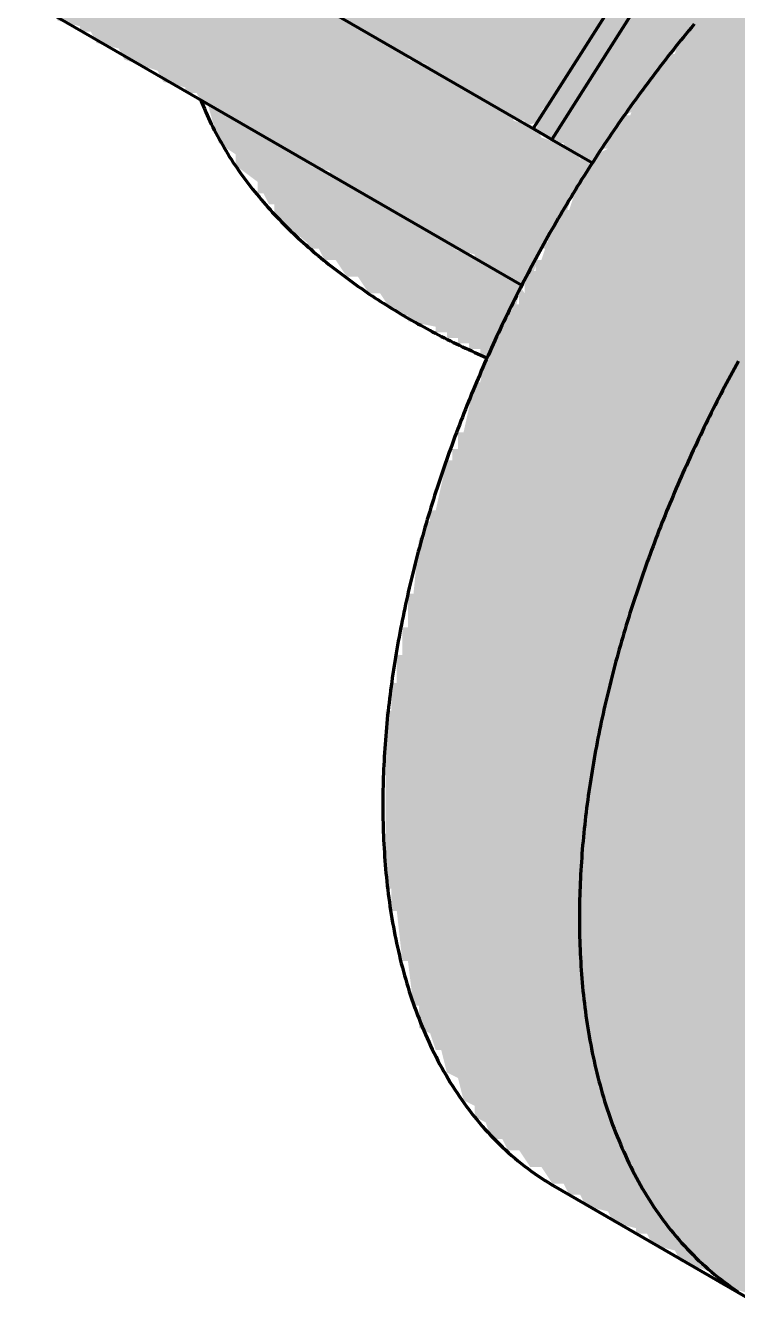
# Model space of a CAD drawing. Header units: millimetres. Extents: x 0 to 420, y 0 to 297.
# Drawn here: x 216.28 to 229.08, y 152.52 to 175.43 of the extents above; entities that cross this region are included whole.
import ezdxf

# ---------------------------------------------------------------- set-up
doc = ezdxf.new("R2010")
doc.units = ezdxf.units.MM
doc.layers.add('01-VISIBLE', color=7, linetype='CONTINUOUS', lineweight=70)
doc.layers.add('13-GRAFICA', color=30, linetype='CONTINUOUS', lineweight=18)

msp = doc.modelspace()

# ---------------------------------------------------------------- hatches: boundary and pattern name
at = {"layer": '13-GRAFICA', "true_color": 0xb21820}
h = msp.add_hatch(color=7, dxfattribs=at)
h.dxf.hatch_style = 1
h.paths.add_polyline_path([(225.256, 187.318), (225.256, 187.218), (225.556, 187.218), (225.556, 187.118), (225.856, 187.118), (225.856, 187.018), (226.756, 186.818), (226.756, 186.718), (227.256, 186.618), (227.256, 186.518), (228.356, 186.418), (228.356, 186.318), (228.956, 186.318), (228.956, 186.218), (229.456, 186.218), (229.456, 185.618), (229.456, 182.318), (229.456, 176.64), (229.056, 176.218), (228.956, 176.218), (228.956, 178.418), (228.456, 178.418), (228.356, 178.118), (228.156, 178.018), (228.056, 177.618), (227.856, 177.518), (227.856, 177.318), (227.756, 177.318), (227.656, 177.018), (227.456, 176.918), (227.356, 176.518), (227.156, 176.418), (227.156, 176.218), (227.056, 176.218), (226.956, 175.918), (226.756, 175.818), (226.656, 175.418), (226.456, 175.318), (226.456, 175.118), (226.356, 175.118), (226.256, 174.818), (226.056, 174.718), (225.956, 174.318), (225.756, 174.218), (225.756, 174.018), (225.556, 173.918), (225.556, 173.718), (225.256, 173.618), (225.256, 173.718), (224.956, 173.793), (224.956, 183.318), (224.956, 187.118), (224.956, 187.318)])
h = msp.add_hatch(color=7, dxfattribs=at)
h.dxf.hatch_style = 1
h.paths.add_polyline_path([(224.856, 173.818), (224.756, 174.018), (224.356, 174.118), (224.256, 174.318), (223.656, 174.518), (223.556, 174.718), (222.956, 174.918), (222.856, 175.118), (222.256, 175.318), (222.156, 175.518), (221.756, 175.618), (221.656, 175.818), (221.656, 185.218), (221.756, 185.218), (221.856, 185.018), (222.056, 185.018), (222.256, 184.718), (222.456, 184.718), (222.556, 184.518), (222.756, 184.518), (222.856, 184.318), (223.056, 184.318), (223.056, 184.218), (223.456, 184.118), (223.556, 183.918), (223.756, 183.918), (223.756, 183.818), (223.956, 183.818), (223.956, 183.718), (224.256, 183.718), (224.256, 183.618), (224.456, 183.618), (224.456, 183.518), (224.656, 183.518), (224.656, 183.418), (224.956, 183.318), (224.956, 173.793)])
h = msp.add_hatch(color=7, dxfattribs=at)
h.dxf.hatch_style = 1
h.paths.add_polyline_path([(209.256, 180.018), (209.056, 180.018), (208.956, 180.218), (208.356, 180.418), (208.256, 180.618), (208.056, 180.618), (208.056, 180.718), (207.856, 180.818), (207.856, 181.718), (207.956, 181.718), (207.956, 182.018), (208.056, 182.018), (208.056, 182.218), (208.156, 182.218), (208.656, 182.818), (208.856, 182.818), (208.856, 182.918), (209.356, 182.918), (209.456, 182.718), (210.056, 182.518), (210.156, 182.318), (210.356, 182.318), (210.356, 182.218), (210.556, 182.218), (210.656, 182.018), (211.256, 181.818), (211.356, 181.618), (211.956, 181.418), (212.056, 181.218), (212.456, 181.118), (212.556, 180.918), (213.156, 180.718), (213.256, 180.518), (213.856, 180.318), (213.956, 180.118), (214.556, 179.918), (214.656, 179.718), (215.056, 179.618), (215.156, 179.418), (215.356, 179.418), (215.356, 179.318), (215.756, 179.218), (215.856, 179.018), (216.456, 178.818), (216.556, 178.618), (217.156, 178.418), (217.256, 178.218), (217.656, 178.118), (217.756, 177.918), (217.956, 177.918), (217.956, 177.818), (218.356, 177.718), (218.456, 177.518), (219.056, 177.318), (219.156, 177.118), (219.756, 176.918), (219.856, 176.718), (220.256, 176.618), (220.356, 176.418), (220.556, 176.418), (220.556, 176.318), (220.956, 176.218), (221.056, 176.018), (221.656, 175.818), (221.756, 175.618), (222.156, 175.518), (222.256, 175.318), (222.856, 175.118), (222.956, 174.918), (223.156, 174.918), (223.156, 174.818), (223.556, 174.718), (223.656, 174.518), (224.256, 174.318), (224.356, 174.118), (224.756, 174.018), (224.856, 173.818), (225.056, 173.818), (225.056, 173.718), (225.456, 173.618), (225.556, 173.418), (226.156, 173.218), (226.256, 173.018), (226.456, 173.018), (226.456, 172.818), (226.256, 172.718), (226.256, 172.518), (226.156, 172.518), (225.956, 171.918), (225.756, 171.818), (225.756, 171.618), (225.656, 171.618), (225.656, 171.418), (225.556, 171.418), (225.356, 170.818), (225.156, 170.718), (225.056, 170.918), (224.656, 171.018), (224.556, 171.218), (224.356, 171.218), (224.356, 171.318), (223.956, 171.418), (223.856, 171.618), (223.256, 171.818), (223.156, 172.018), (222.556, 172.218), (222.456, 172.418), (222.056, 172.518), (221.956, 172.718), (221.756, 172.718), (221.756, 172.818), (221.356, 172.918), (221.256, 173.118), (220.656, 173.318), (220.556, 173.518), (219.956, 173.718), (219.856, 173.918), (219.456, 174.018), (219.356, 174.218), (219.156, 174.218), (219.156, 174.318), (218.756, 174.418), (218.656, 174.618), (218.056, 174.818), (217.956, 175.018), (217.556, 175.118), (217.456, 175.318), (217.256, 175.318), (217.256, 175.418), (216.856, 175.518), (216.756, 175.718), (216.156, 175.918), (216.056, 176.118), (215.456, 176.318), (215.356, 176.518), (214.956, 176.618), (214.856, 176.818), (214.256, 177.018), (214.156, 177.218), (213.556, 177.418), (213.456, 177.618), (212.856, 177.818), (212.756, 178.018), (212.356, 178.118), (212.256, 178.318), (211.656, 178.518), (211.556, 178.718), (210.956, 178.918), (210.856, 179.118), (210.256, 179.318), (210.156, 179.518), (209.756, 179.618), (209.656, 179.818), (209.456, 179.818), (209.456, 179.918), (209.256, 179.918)])
h = msp.add_hatch(color=7, dxfattribs=at)
h.dxf.hatch_style = 1
h.paths.add_polyline_path([(225.756, 173.318), (225.756, 173.418), (225.456, 173.518), (225.556, 173.918), (225.656, 173.918), (225.756, 174.218), (225.956, 174.318), (226.056, 174.718), (226.256, 174.818), (226.256, 175.018), (226.356, 175.018), (226.456, 175.318), (226.656, 175.418), (226.756, 175.818), (226.956, 175.918), (226.956, 176.118), (227.056, 176.118), (227.156, 176.418), (227.356, 176.518), (227.456, 176.918), (227.656, 177.018), (227.656, 177.218), (227.756, 177.218), (227.856, 177.518), (228.056, 177.618), (228.056, 177.818), (228.156, 177.818), (228.156, 178.018), (228.356, 178.118), (228.356, 178.318), (228.456, 178.318), (228.456, 178.418), (228.956, 178.418), (228.956, 176.118), (228.356, 175.618), (228.356, 175.418), (228.056, 175.218), (228.056, 175.018), (227.856, 174.918), (227.856, 174.718), (227.556, 174.518), (227.556, 174.318), (227.256, 174.118), (227.256, 173.918), (227.056, 173.818), (227.056, 173.618), (226.756, 173.418), (226.756, 173.218), (226.656, 173.218), (226.556, 173.018), (226.256, 173.018), (226.256, 173.118), (225.956, 173.218), (225.956, 173.318)])
at = {"layer": '13-GRAFICA', "true_color": 0x202020}
h = msp.add_hatch(color=7, dxfattribs=at)
h.dxf.hatch_style = 1
h.paths.add_polyline_path([(223.156, 158.618), (223.056, 158.618), (222.956, 159.518), (222.856, 159.518), (222.856, 159.918), (222.756, 159.918), (222.756, 163.118), (222.856, 163.118), (222.856, 163.618), (222.956, 163.618), (222.956, 164.118), (223.056, 164.118), (223.056, 164.618), (223.156, 164.618), (223.156, 165.218), (223.256, 165.218), (223.356, 166.218), (223.456, 166.218), (223.456, 166.518), (223.556, 166.518), (223.556, 166.718), (223.656, 166.718), (223.856, 167.618), (223.956, 167.618), (223.956, 167.818), (224.056, 167.818), (224.056, 168.118), (224.156, 168.118), (224.356, 169.018), (224.456, 169.018), (224.556, 169.518), (224.656, 169.518), (224.856, 170.118), (225.056, 170.218), (225.056, 170.418), (225.156, 170.418), (225.156, 170.618), (225.256, 170.618), (225.256, 170.818), (225.356, 170.818), (225.356, 171.018), (225.456, 171.018), (225.456, 171.218), (225.556, 171.218), (225.756, 171.818), (225.956, 171.918), (225.956, 172.118), (226.056, 172.118), (226.256, 172.718), (226.456, 172.818), (226.456, 173.018), (226.556, 173.018), (226.556, 173.118), (226.756, 173.218), (226.756, 173.418), (227.056, 173.618), (227.056, 173.818), (227.156, 173.818), (227.256, 174.118), (227.556, 174.318), (227.556, 174.518), (227.856, 174.718), (227.856, 174.918), (227.956, 174.918), (228.056, 175.218), (228.356, 175.418), (228.356, 175.618), (228.456, 175.618), (229.256, 176.451), (229.256, 162.418), (229.256, 159.918), (229.256, 152.651), (228.756, 152.818), (228.656, 153.018), (228.056, 153.218), (227.956, 153.418), (227.556, 153.518), (227.456, 153.718), (227.256, 153.718), (227.256, 153.818), (226.856, 153.918), (226.756, 154.118), (226.356, 154.218), (226.256, 154.418), (226.056, 154.418), (225.956, 154.618), (225.756, 154.618), (225.556, 154.918), (225.356, 154.918), (225.156, 155.218), (224.956, 155.218), (224.856, 155.418), (224.656, 155.418), (224.556, 155.718), (224.356, 155.818), (224.356, 156.018), (224.156, 156.118), (224.056, 156.518), (223.856, 156.618), (223.756, 157.018), (223.656, 157.018), (223.556, 157.318), (223.356, 157.418), (223.356, 157.818), (223.256, 157.818)])
at = {"layer": '13-GRAFICA', "true_color": 0xffd200}
h = msp.add_hatch(color=7, dxfattribs=at)
h.dxf.hatch_style = 1
h.paths.add_polyline_path([(220.456, 172.418), (220.456, 172.618), (220.056, 172.918), (220.056, 173.118), (219.756, 173.318), (219.556, 174.018), (219.856, 173.918), (219.956, 173.718), (220.556, 173.518), (220.656, 173.318), (221.256, 173.118), (221.356, 172.918), (221.956, 172.718), (222.056, 172.518), (222.456, 172.418), (222.556, 172.218), (223.156, 172.018), (223.256, 171.818), (223.856, 171.618), (223.956, 171.418), (224.556, 171.218), (224.656, 171.018), (225.056, 170.918), (225.256, 170.618), (225.156, 170.618), (225.056, 170.218), (224.856, 170.118), (224.656, 169.518), (224.456, 169.518), (224.456, 169.618), (224.256, 169.618), (224.256, 169.718), (224.056, 169.718), (224.056, 169.818), (223.856, 169.818), (223.856, 169.918), (223.656, 169.918), (223.656, 170.018), (223.156, 170.118), (223.156, 170.218), (222.856, 170.318), (222.656, 170.618), (222.456, 170.618), (222.256, 170.918), (222.056, 170.918), (221.856, 171.218), (221.656, 171.218), (221.556, 171.418), (221.356, 171.418), (221.356, 171.518), (220.756, 172.018), (220.756, 172.218), (220.656, 172.218), (220.556, 172.418)])

# ---------------------------------------------------------------- linework, layer by layer
at = {"layer": '01-VISIBLE'}
for p, q in [((208.069, 180.657), (225.203, 170.765)), ((216.835, 178.529), (225.408, 173.579)), ((228.456, 178.37), (225.408, 173.579)), ((228.875, 178.308), (225.744, 173.385)), ((225.408, 173.579), (225.744, 173.385)), ((225.744, 173.385), (226.473, 172.964)), ((225.811, 154.559), (229.347, 152.518))]:
    msp.add_line(p, q, dxfattribs=at)
for points in [[(228.303, 175.454), (228.255, 175.397), (228.208, 175.339), (228.16, 175.281), (228.113, 175.224), (228.065, 175.165), (228.018, 175.107), (227.971, 175.049), (227.925, 174.99), (227.878, 174.932), (227.832, 174.873), (227.786, 174.814), (227.74, 174.755), (227.694, 174.696), (227.649, 174.636), (227.603, 174.577), (227.558, 174.517), (227.513, 174.457), (227.468, 174.397), (227.423, 174.337), (227.379, 174.277), (227.335, 174.217), (227.29, 174.156), (227.246, 174.096), (227.203, 174.035), (227.159, 173.974), (227.116, 173.913), (227.072, 173.852), (227.029, 173.791), (226.986, 173.729), (226.944, 173.668), (226.901, 173.606), (226.859, 173.545), (226.817, 173.483), (226.775, 173.421), (226.733, 173.359), (226.691, 173.297), (226.65, 173.234), (226.609, 173.172), (226.567, 173.109), (226.527, 173.046), (226.486, 172.984), (226.445, 172.921), (226.405, 172.858), (226.365, 172.794), (226.325, 172.731), (226.285, 172.668), (226.245, 172.604), (226.206, 172.541), (226.167, 172.477), (226.128, 172.413), (226.089, 172.349), (226.05, 172.285), (226.012, 172.221), (225.973, 172.156), (225.935, 172.092), (225.897, 172.027), (225.86, 171.963), (225.822, 171.898), (225.785, 171.833), (225.747, 171.768), (225.71, 171.703), (225.674, 171.638), (225.637, 171.573), (225.6, 171.507), (225.564, 171.442), (225.528, 171.376), (225.492, 171.311), (225.457, 171.245), (225.421, 171.179), (225.386, 171.113), (225.351, 171.047), (225.316, 170.981), (225.281, 170.914), (225.246, 170.848), (225.212, 170.781), (225.178, 170.715), (225.144, 170.648), (225.11, 170.581), (225.077, 170.514), (225.043, 170.447), (225.01, 170.38), (224.977, 170.313), (224.944, 170.246), (224.912, 170.178), (224.879, 170.111), (224.847, 170.043), (224.815, 169.976), (224.783, 169.908), (224.752, 169.84), (224.72, 169.772), (224.689, 169.704), (224.658, 169.636), (224.627, 169.568), (224.597, 169.499), (224.566, 169.431), (224.536, 169.362), (224.506, 169.294), (224.476, 169.225), (224.447, 169.156), (224.417, 169.088), (224.388, 169.019), (224.359, 168.95), (224.33, 168.88), (224.302, 168.811), (224.274, 168.742), (224.245, 168.673), (224.218, 168.603), (224.19, 168.534), (224.162, 168.464), (224.135, 168.394), (224.108, 168.324), (224.081, 168.255), (224.055, 168.185), (224.028, 168.115), (224.002, 168.044), (223.976, 167.974), (223.95, 167.904), (223.925, 167.833), (223.9, 167.763), (223.875, 167.693), (223.85, 167.622), (223.825, 167.551), (223.801, 167.48), (223.777, 167.41), (223.753, 167.339), (223.729, 167.268), (223.705, 167.197), (223.682, 167.125), (223.659, 167.054), (223.636, 166.983), (223.614, 166.911), (223.592, 166.84), (223.569, 166.769), (223.548, 166.697), (223.526, 166.625), (223.505, 166.553), (223.484, 166.482), (223.463, 166.41), (223.442, 166.338), (223.422, 166.266), (223.401, 166.194), (223.382, 166.122), (223.362, 166.049), (223.343, 165.977), (223.323, 165.905), (223.305, 165.832), (223.286, 165.76), (223.268, 165.687), (223.249, 165.615), (223.232, 165.542), (223.214, 165.469), (223.197, 165.396), (223.18, 165.323), (223.163, 165.25), (223.146, 165.177), (223.13, 165.104), (223.114, 165.031), (223.098, 164.958), (223.083, 164.885), (223.068, 164.811), (223.053, 164.738), (223.038, 164.665), (223.024, 164.591), (223.01, 164.518), (222.996, 164.444), (222.983, 164.37), (222.969, 164.297), (222.956, 164.223), (222.944, 164.149), (222.932, 164.075), (222.92, 164.002), (222.908, 163.928), (222.896, 163.854), (222.885, 163.78), (222.874, 163.706), (222.864, 163.631), (222.854, 163.557), (222.844, 163.483), (222.834, 163.409), (222.825, 163.335), (222.816, 163.26), (222.808, 163.186), (222.799, 163.111), (222.791, 163.037), (222.784, 162.963), (222.776, 162.888), (222.769, 162.813), (222.763, 162.739), (222.757, 162.664), (222.751, 162.59), (222.745, 162.515), (222.74, 162.44), (222.735, 162.366), (222.73, 162.291), (222.726, 162.216), (222.722, 162.141), (222.719, 162.067), (222.716, 161.992), (222.713, 161.917), (222.711, 161.842), (222.709, 161.767), (222.707, 161.693), (222.706, 161.618), (222.705, 161.543), (222.705, 161.468), (222.705, 161.393), (222.705, 161.318), (222.706, 161.243), (222.707, 161.169), (222.709, 161.094), (222.711, 161.019), (222.713, 160.944), (222.716, 160.869), (222.719, 160.795), (222.723, 160.72), (222.727, 160.645), (222.732, 160.57), (222.737, 160.496), (222.742, 160.421), (222.748, 160.346), (222.754, 160.272), (222.761, 160.197), (222.769, 160.123), (222.776, 160.048), (222.785, 159.974), (222.793, 159.9), (222.802, 159.825), (222.812, 159.751), (222.822, 159.677), (222.833, 159.603), (222.844, 159.529), (222.856, 159.455), (222.868, 159.381), (222.881, 159.307), (222.894, 159.233), (222.908, 159.16), (222.922, 159.086), (222.937, 159.013), (222.952, 158.94), (222.968, 158.867), (222.985, 158.794), (223.002, 158.721), (223.019, 158.648), (223.037, 158.575), (223.056, 158.503), (223.076, 158.431), (223.095, 158.358), (223.116, 158.286), (223.137, 158.215), (223.159, 158.143), (223.181, 158.072), (223.204, 158), (223.228, 157.929), (223.252, 157.859), (223.277, 157.788), (223.303, 157.718), (223.329, 157.647), (223.356, 157.578), (223.383, 157.508), (223.411, 157.439), (223.44, 157.37), (223.47, 157.301), (223.5, 157.232), (223.531, 157.164), (223.563, 157.096), (223.595, 157.029), (223.628, 156.962), (223.662, 156.895), (223.696, 156.828), (223.731, 156.762), (223.767, 156.697), (223.804, 156.631), (223.841, 156.566), (223.88, 156.502), (223.918, 156.438), (223.958, 156.375), (223.998, 156.312), (224.04, 156.249), (224.081, 156.187), (224.124, 156.125), (224.167, 156.064), (224.212, 156.004), (224.256, 155.944), (224.302, 155.885), (224.349, 155.826), (224.396, 155.768), (224.444, 155.711), (224.492, 155.654), (224.542, 155.598), (224.592, 155.542), (224.643, 155.487), (224.695, 155.433), (224.747, 155.38), (224.801, 155.327), (224.855, 155.275), (224.909, 155.224), (224.965, 155.174), (225.021, 155.124), (225.078, 155.076), (225.135, 155.028), (225.193, 154.981), (225.252, 154.934), (225.312, 154.889), (225.372, 154.845), (225.433, 154.801), (225.495, 154.759), (225.557, 154.717), (225.62, 154.676), (225.683, 154.636), (225.747, 154.597), (225.811, 154.559)], [(219.428, 174.099), (219.45, 174.043), (219.472, 173.987), (219.495, 173.932), (219.519, 173.876), (219.543, 173.821), (219.568, 173.766), (219.594, 173.712), (219.62, 173.657), (219.647, 173.603), (219.674, 173.55), (219.702, 173.496), (219.731, 173.443), (219.76, 173.39), (219.789, 173.338), (219.819, 173.286), (219.85, 173.234), (219.881, 173.182), (219.912, 173.131), (219.944, 173.08), (219.977, 173.029), (220.01, 172.978), (220.043, 172.928), (220.077, 172.878), (220.111, 172.829), (220.146, 172.78), (220.181, 172.731), (220.217, 172.682), (220.253, 172.634), (220.29, 172.586), (220.327, 172.539), (220.364, 172.491), (220.402, 172.444), (220.44, 172.398), (220.478, 172.351), (220.517, 172.305), (220.556, 172.259), (220.596, 172.214), (220.636, 172.169), (220.676, 172.124), (220.717, 172.079), (220.758, 172.035), (220.799, 171.991), (220.841, 171.948), (220.883, 171.905), (220.925, 171.862), (220.967, 171.819), (221.01, 171.776), (221.053, 171.734), (221.097, 171.693), (221.14, 171.651), (221.184, 171.61), (221.229, 171.569), (221.273, 171.529), (221.318, 171.488), (221.363, 171.448), (221.408, 171.409), (221.454, 171.369), (221.5, 171.33), (221.546, 171.291), (221.592, 171.253), (221.639, 171.214), (221.685, 171.176), (221.732, 171.139), (221.78, 171.101), (221.827, 171.064), (221.875, 171.027), (221.923, 170.991), (221.971, 170.954), (222.019, 170.918), (222.068, 170.882), (222.116, 170.847), (222.165, 170.812), (222.214, 170.777), (222.263, 170.742), (222.313, 170.708), (222.363, 170.673), (222.412, 170.64), (222.462, 170.606), (222.512, 170.572), (222.563, 170.539), (222.613, 170.506), (222.664, 170.474), (222.715, 170.441), (222.766, 170.409), (222.817, 170.377), (222.868, 170.346), (222.92, 170.314), (222.971, 170.283), (223.023, 170.252), (223.075, 170.222), (223.127, 170.191), (223.179, 170.161), (223.231, 170.131), (223.284, 170.102), (223.336, 170.072), (223.389, 170.043), (223.442, 170.014), (223.495, 169.985), (223.548, 169.957), (223.601, 169.929), (223.655, 169.901), (223.708, 169.873), (223.762, 169.845), (223.815, 169.818), (223.869, 169.791), (223.923, 169.764), (223.977, 169.737), (224.031, 169.711), (224.085, 169.685), (224.14, 169.659), (224.194, 169.633), (224.249, 169.607), (224.304, 169.582), (224.358, 169.557), (224.413, 169.532), (224.468, 169.507), (224.523, 169.483), (224.578, 169.458)], [(229.1, 169.401), (229.064, 169.335), (229.028, 169.269), (228.992, 169.204), (228.957, 169.138), (228.921, 169.072), (228.886, 169.006), (228.851, 168.939), (228.816, 168.873), (228.782, 168.807), (228.748, 168.74), (228.713, 168.674), (228.679, 168.607), (228.646, 168.54), (228.612, 168.473), (228.579, 168.406), (228.546, 168.339), (228.513, 168.272), (228.48, 168.205), (228.447, 168.137), (228.415, 168.07), (228.383, 168.002), (228.351, 167.934), (228.319, 167.867), (228.287, 167.799), (228.256, 167.731), (228.225, 167.663), (228.194, 167.595), (228.163, 167.526), (228.132, 167.458), (228.102, 167.39), (228.072, 167.321), (228.042, 167.253), (228.012, 167.184), (227.982, 167.115), (227.953, 167.046), (227.924, 166.977), (227.895, 166.908), (227.866, 166.839), (227.837, 166.77), (227.809, 166.701), (227.781, 166.631), (227.753, 166.562), (227.725, 166.492), (227.698, 166.423), (227.671, 166.353), (227.644, 166.283), (227.617, 166.213), (227.59, 166.143), (227.564, 166.073), (227.538, 166.003), (227.512, 165.933), (227.486, 165.863), (227.46, 165.792), (227.435, 165.722), (227.41, 165.651), (227.385, 165.581), (227.361, 165.51), (227.336, 165.439), (227.312, 165.368), (227.288, 165.297), (227.264, 165.226), (227.241, 165.155), (227.218, 165.084), (227.195, 165.013), (227.172, 164.942), (227.149, 164.87), (227.127, 164.799), (227.105, 164.727), (227.083, 164.656), (227.062, 164.584), (227.04, 164.512), (227.019, 164.44), (226.998, 164.369), (226.978, 164.297), (226.957, 164.225), (226.937, 164.152), (226.917, 164.08), (226.897, 164.008), (226.878, 163.936), (226.859, 163.863), (226.84, 163.791), (226.821, 163.718), (226.803, 163.646), (226.785, 163.573), (226.767, 163.501), (226.75, 163.428), (226.732, 163.355), (226.715, 163.282), (226.698, 163.209), (226.682, 163.136), (226.666, 163.063), (226.65, 162.99), (226.634, 162.917), (226.618, 162.844), (226.603, 162.77), (226.588, 162.697), (226.574, 162.623), (226.559, 162.55), (226.545, 162.476), (226.532, 162.403), (226.518, 162.329), (226.505, 162.256), (226.492, 162.182), (226.479, 162.108), (226.467, 162.034), (226.455, 161.96), (226.443, 161.886), (226.432, 161.812), (226.421, 161.738), (226.41, 161.664), (226.399, 161.59), (226.389, 161.516), (226.379, 161.442), (226.37, 161.368), (226.361, 161.293), (226.352, 161.219), (226.343, 161.145), (226.335, 161.07), (226.327, 160.996), (226.319, 160.921), (226.312, 160.847), (226.305, 160.772), (226.298, 160.698), (226.292, 160.623), (226.286, 160.548), (226.281, 160.474), (226.275, 160.399), (226.27, 160.324), (226.266, 160.25), (226.262, 160.175), (226.258, 160.1), (226.255, 160.025), (226.251, 159.951), (226.249, 159.876), (226.246, 159.801), (226.244, 159.726), (226.243, 159.651), (226.242, 159.577), (226.241, 159.502), (226.24, 159.427), (226.24, 159.352), (226.241, 159.277), (226.242, 159.202), (226.243, 159.127), (226.244, 159.053), (226.246, 158.978), (226.249, 158.903), (226.252, 158.828), (226.255, 158.753), (226.259, 158.679), (226.263, 158.604), (226.267, 158.529), (226.272, 158.454), (226.278, 158.38), (226.284, 158.305), (226.29, 158.231), (226.297, 158.156), (226.304, 158.081), (226.312, 158.007), (226.32, 157.933), (226.329, 157.858), (226.338, 157.784), (226.348, 157.71), (226.358, 157.636), (226.368, 157.561), (226.38, 157.487), (226.391, 157.414), (226.403, 157.34), (226.416, 157.266), (226.429, 157.192), (226.443, 157.119), (226.457, 157.045), (226.472, 156.972), (226.488, 156.899), (226.504, 156.825), (226.52, 156.752), (226.537, 156.679), (226.555, 156.607), (226.573, 156.534), (226.592, 156.462), (226.611, 156.389), (226.631, 156.317), (226.652, 156.245), (226.673, 156.173), (226.694, 156.102), (226.717, 156.03), (226.74, 155.959), (226.763, 155.888), (226.788, 155.817), (226.813, 155.747), (226.838, 155.676), (226.864, 155.606), (226.891, 155.536), (226.919, 155.467), (226.947, 155.397), (226.976, 155.328), (227.005, 155.26), (227.036, 155.191), (227.067, 155.123), (227.098, 155.055), (227.131, 154.988), (227.164, 154.92), (227.197, 154.854), (227.232, 154.787), (227.267, 154.721), (227.303, 154.655), (227.34, 154.59), (227.377, 154.525), (227.415, 154.461), (227.454, 154.397), (227.494, 154.333), (227.534, 154.27), (227.575, 154.208), (227.617, 154.146), (227.66, 154.084), (227.703, 154.023), (227.747, 153.963), (227.792, 153.903), (227.838, 153.844), (227.884, 153.785), (227.931, 153.727), (227.979, 153.669), (228.028, 153.612), (228.078, 153.556), (228.128, 153.501), (228.179, 153.446), (228.23, 153.392), (228.283, 153.338), (228.336, 153.286), (228.39, 153.234), (228.445, 153.183), (228.5, 153.133), (228.556, 153.083), (228.613, 153.034), (228.671, 152.986), (228.729, 152.939), (228.788, 152.893), (228.847, 152.848), (228.908, 152.803), (228.969, 152.76), (229.03, 152.717), (229.092, 152.676)]]:
    msp.add_lwpolyline(points, dxfattribs=at)

doc.saveas('drawing.dxf')
